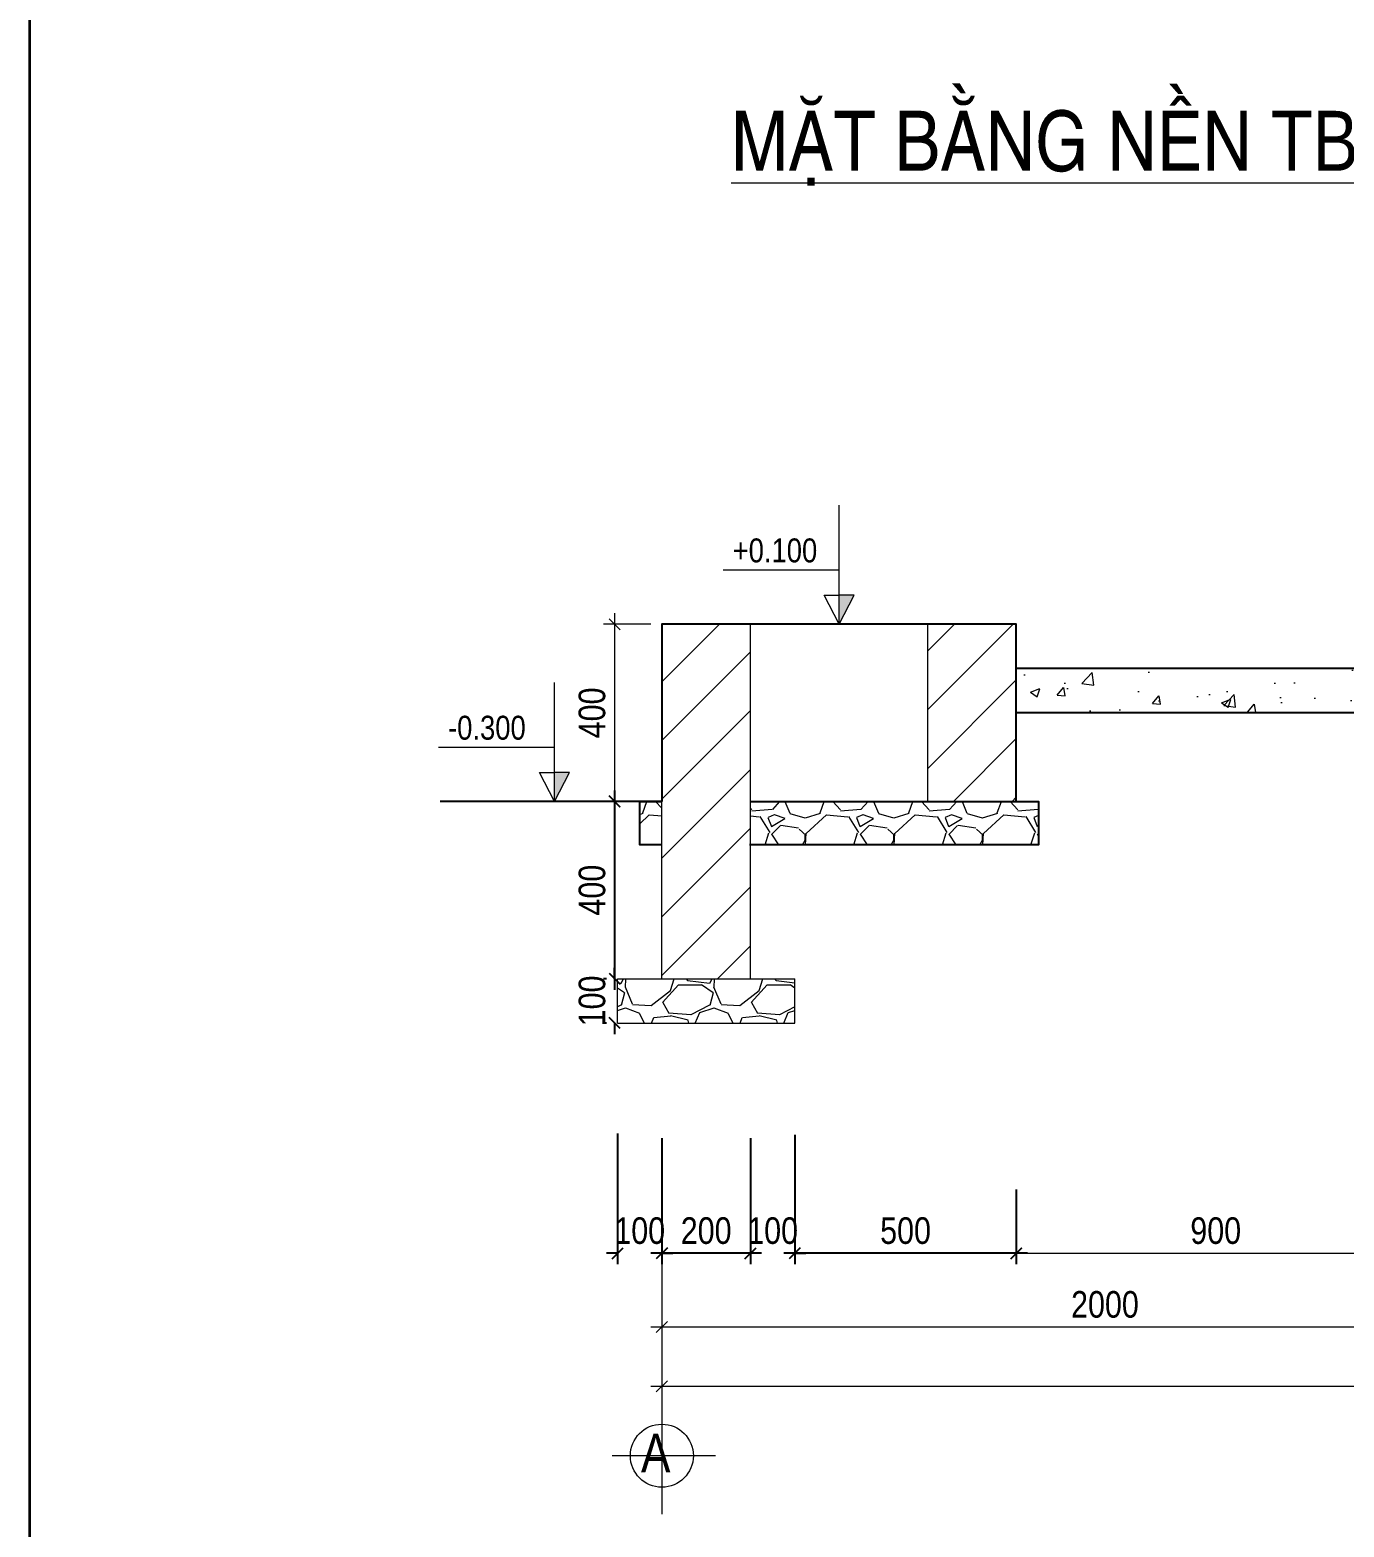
# Model space of a CAD drawing. Header units: millimetres. Extents: x 330554 to 656471, y 11007 to 130943.
# Drawn here: x 363447 to 369379, y 45615 to 52372 of the extents above; entities that cross this region are included whole.
import ezdxf

# ---------------------------------------------------------------- set-up
doc = ezdxf.new("R2010")
doc.units = ezdxf.units.MM
doc.header["$LTSCALE"] = 6
for name, color, linetype, lineweight in [('8', 8, 'Continuous', 9), ('d34', 42, 'Continuous', 15), ('Hatch', 250, 'Continuous', 13), ('netlonkhungten', 32, 'Continuous', 35), ('Text', 7, 'Continuous', 13)]:
    doc.layers.add(name, color=color, linetype=linetype, lineweight=lineweight)
doc.layers.add('Khung Bao', color=101, linetype='Continuous')
doc.layers.add('Muongcap', color=42, linetype='Continuous')
doc.styles.get("Standard").update_dxf_attribs({"font": 'VHELVCN.TTF', "height": 120})
doc.dimstyles.new('kt-50', dxfattribs={"dimtxt": 120, "dimasz": 50, "dimexe": 50, "dimexo": 50, "dimgap": 40, "dimtad": 1, "dimtoh": 1, "dimdec": 0, "dimlfac": 0.5, "dimzin": 1, "dimdsep": 46, "dimtxsty": 'Standard', "dimblk": 'OBLIQUE', "dimcen": 50, "dimdle": 50, "dimclrd": 8, "dimclre": 8, "dimclrt": 7, "dimadec": 0, "dimazin": 0, "dimtfac": 1, "dimtdec": 0, "dimtix": 1, "dimtofl": 0, "dimtmove": 0, "dimatfit": 3, "dimldrblk": 'ARCHTICK', "dimfxl": 1, "dimtolj": 1, "dimtzin": 1, "dimlwd": -1, "dimlwe": -1, "dimarcsym": 0})

# ---------------------------------------------------------------- blocks, each defined once
blk = doc.blocks.new('_Oblique')
at = {"color": 0, "lineweight": -2}
blk.add_line((-0.5, -0.5), (0.5, 0.5), dxfattribs=at)
blk = doc.blocks.new('*D539')
at = {"layer": 'Defpoints', "color": 0, "transparency": 16777216}
for p in [(366299.8, 49689.4), (366086.3, 48889.4), (366299.8, 48889.4)]:
    blk.add_point(p, dxfattribs=at)
at = {"layer": 'Text', "color": 8, "transparency": 16777216}
for p, q in [((366086.3, 49739.4), (366086.3, 48839.4)), ((366249.8, 49689.4), (366036.3, 49689.4)), ((366249.8, 48889.4), (366036.3, 48889.4))]:
    blk.add_line(p, q, dxfattribs=at)
at = {"layer": 'Text', "color": 8, "transparency": 16777216, "xscale": 50, "yscale": 50, "zscale": 50}
for p, rotation in [((366086.3, 49689.4), 90), ((366086.3, 48889.4), 270)]:
    blk.add_blockref('_Oblique', p, dxfattribs=dict(at, rotation=rotation))
at = {"layer": 'Text', "color": 7, "transparency": 16777216, "insert": (365985, 49289.4), "char_height": 120, "attachment_point": 5, "rotation": 90}
blk.add_mtext('\\A1;400', dxfattribs=at)
blk = doc.blocks.new('_ArchTick')
at = {"color": 0, "const_width": 0.15}
blk.add_lwpolyline([(-0.5, -0.5), (0.5, 0.5)], dxfattribs=at)
blk = doc.blocks.new('*D421')
at = {"layer": '8', "color": 8, "transparency": 16777216}
for p, q in [((366299.8, 47090.6), (366299.8, 46467.8)), ((370299.8, 46800.7), (370299.8, 46467.8)), ((370349.8, 46517.8), (366249.8, 46517.8))]:
    blk.add_line(p, q, dxfattribs=at)
at = {"layer": 'Defpoints', "color": 0, "transparency": 16777216}
for p in [(366299.8, 47140.6), (370299.8, 46850.7), (366299.8, 46517.8)]:
    blk.add_point(p, dxfattribs=at)
at = {"layer": '8', "color": 8, "transparency": 16777216, "xscale": 50, "yscale": 50, "zscale": 50, "rotation": 180}
blk.add_blockref('_Oblique', (366299.8, 46517.8), dxfattribs=at)
at = {"layer": '8', "color": 8, "transparency": 16777216, "xscale": 50, "yscale": 50, "zscale": 50}
blk.add_blockref('_Oblique', (370299.8, 46517.8), dxfattribs=at)
at = {"layer": '8', "color": 7, "transparency": 16777216, "insert": (368299.8, 46619.1), "char_height": 120, "attachment_point": 5}
blk.add_mtext('\\A1;2000', dxfattribs=at)
blk = doc.blocks.new('*D425')
at = {"layer": '8', "color": 8, "transparency": 16777216}
for p, q in [((367899.8, 47138.9), (367899.8, 46800.7)), ((369699.8, 47143.3), (369699.8, 46800.7)), ((367849.8, 46850.7), (369749.8, 46850.7))]:
    blk.add_line(p, q, dxfattribs=at)
at = {"layer": 'Defpoints', "color": 0, "transparency": 16777216}
for p in [(367899.8, 47188.9), (369699.8, 47193.3), (369699.8, 46850.7)]:
    blk.add_point(p, dxfattribs=at)
at = {"layer": '8', "color": 8, "transparency": 16777216, "xscale": 50, "yscale": 50, "zscale": 50, "rotation": 180}
blk.add_blockref('_Oblique', (367899.8, 46850.7), dxfattribs=at)
at = {"layer": '8', "color": 8, "transparency": 16777216, "xscale": 50, "yscale": 50, "zscale": 50}
blk.add_blockref('_Oblique', (369699.8, 46850.7), dxfattribs=at)
at = {"layer": '8', "color": 7, "transparency": 16777216, "insert": (368799.8, 46952), "char_height": 120, "attachment_point": 5}
blk.add_mtext('\\A1;900', dxfattribs=at)
blk = doc.blocks.new('*D428')
at = {"layer": '8', "color": 8, "transparency": 16777216}
for p, q in [((366299.8, 46627.4), (366299.8, 46200.3)), ((374299.8, 46627.4), (374299.8, 46200.3)), ((366249.8, 46250.3), (374349.8, 46250.3))]:
    blk.add_line(p, q, dxfattribs=at)
at = {"layer": 'Defpoints', "color": 0, "transparency": 16777216}
for p in [(366299.8, 46677.4), (374299.8, 46677.4), (374299.8, 46250.3)]:
    blk.add_point(p, dxfattribs=at)
at = {"layer": '8', "color": 8, "transparency": 16777216, "xscale": 50, "yscale": 50, "zscale": 50, "rotation": 180}
blk.add_blockref('_Oblique', (366299.8, 46250.3), dxfattribs=at)
at = {"layer": '8', "color": 8, "transparency": 16777216, "xscale": 50, "yscale": 50, "zscale": 50}
blk.add_blockref('_Oblique', (374299.8, 46250.3), dxfattribs=at)
at = {"layer": '8', "color": 7, "transparency": 16777216, "insert": (370299.8, 46351.6), "char_height": 120, "attachment_point": 5}
blk.add_mtext('\\A1;4000', dxfattribs=at)
blk = doc.blocks.new('*D446')
at = {"layer": 'Defpoints', "color": 0, "transparency": 16777216}
for p in [(366199.8, 48889.4), (366086.4, 48089.4), (366099.8, 48089.4)]:
    blk.add_point(p, dxfattribs=at)
at = {"layer": 'Khung Bao', "color": 8, "transparency": 16777216}
for p, q in [((366086.4, 48939.4), (366086.4, 48039.4)), ((366149.8, 48889.4), (366036.4, 48889.4)), ((366049.8, 48089.4), (366036.4, 48089.4))]:
    blk.add_line(p, q, dxfattribs=at)
at = {"layer": 'Khung Bao', "color": 8, "transparency": 16777216, "xscale": 50, "yscale": 50, "zscale": 50}
for p, rotation in [((366086.4, 48889.4), 90), ((366086.4, 48089.4), 270)]:
    blk.add_blockref('_Oblique', p, dxfattribs=dict(at, rotation=rotation))
at = {"layer": 'Khung Bao', "color": 7, "transparency": 16777216, "insert": (365985.1, 48489.4), "char_height": 120, "attachment_point": 5, "rotation": 90}
blk.add_mtext('\\A1;400', dxfattribs=at)
blk = doc.blocks.new('*D294')
at = {"layer": 'Defpoints', "color": 0, "transparency": 16777216}
for p in [(366086.4, 48089.4), (366086.4, 47889.4), (366099.8, 47889.4)]:
    blk.add_point(p, dxfattribs=at)
at = {"layer": 'Khung Bao', "color": 8, "transparency": 16777216}
for p, q in [((366086.4, 48089.4), (366086.4, 48139.4)), ((366049.8, 47889.4), (366036.4, 47889.4)), ((366086.4, 47889.4), (366086.4, 47839.4))]:
    blk.add_line(p, q, dxfattribs=at)
at = {"layer": 'Khung Bao', "color": 8, "transparency": 16777216, "xscale": 50, "yscale": 50, "zscale": 50}
for p, rotation in [((366086.4, 48089.4), 270), ((366086.4, 47889.4), 90)]:
    blk.add_blockref('_Oblique', p, dxfattribs=dict(at, rotation=rotation))
at = {"layer": 'Khung Bao', "color": 7, "transparency": 16777216, "insert": (365985.1, 47989.4), "char_height": 120, "attachment_point": 5, "rotation": 90}
blk.add_mtext('\\A1;100', dxfattribs=at)
blk = doc.blocks.new('*D295')
at = {"layer": 'Defpoints', "color": 0, "transparency": 16777216}
for p in [(366899.8, 47435), (367899.8, 47188.9), (366899.8, 46850.7)]:
    blk.add_point(p, dxfattribs=at)
at = {"layer": 'Khung Bao', "color": 8, "transparency": 16777216}
for p, q in [((366899.8, 47385), (366899.8, 46800.7)), ((367899.8, 47138.9), (367899.8, 46800.7)), ((367949.8, 46850.7), (366849.8, 46850.7))]:
    blk.add_line(p, q, dxfattribs=at)
at = {"layer": 'Khung Bao', "color": 8, "transparency": 16777216, "xscale": 50, "yscale": 50, "zscale": 50, "rotation": 180}
blk.add_blockref('_Oblique', (366899.8, 46850.7), dxfattribs=at)
at = {"layer": 'Khung Bao', "color": 8, "transparency": 16777216, "xscale": 50, "yscale": 50, "zscale": 50}
blk.add_blockref('_Oblique', (367899.8, 46850.7), dxfattribs=at)
at = {"layer": 'Khung Bao', "color": 7, "transparency": 16777216, "insert": (367399.8, 46952), "char_height": 120, "attachment_point": 5}
blk.add_mtext('\\A1;500', dxfattribs=at)
blk = doc.blocks.new('*D296')
at = {"layer": 'Defpoints', "color": 0, "transparency": 16777216}
for p in [(366899.8, 47435), (366699.8, 47420.1), (366699.8, 46850.7)]:
    blk.add_point(p, dxfattribs=at)
at = {"layer": 'Khung Bao', "color": 8, "transparency": 16777216}
for p, q in [((366699.8, 47370.1), (366699.8, 46800.7)), ((366899.8, 47385), (366899.8, 46800.7)), ((366699.8, 46850.7), (366649.8, 46850.7)), ((366899.8, 46850.7), (366949.8, 46850.7))]:
    blk.add_line(p, q, dxfattribs=at)
at = {"layer": 'Khung Bao', "color": 8, "transparency": 16777216, "xscale": 50, "yscale": 50, "zscale": 50}
blk.add_blockref('_Oblique', (366699.8, 46850.7), dxfattribs=at)
at = {"layer": 'Khung Bao', "color": 8, "transparency": 16777216, "xscale": 50, "yscale": 50, "zscale": 50, "rotation": 180}
blk.add_blockref('_Oblique', (366899.8, 46850.7), dxfattribs=at)
at = {"layer": 'Khung Bao', "color": 7, "transparency": 16777216, "insert": (366799.8, 46952), "char_height": 120, "attachment_point": 5}
blk.add_mtext('\\A1;100', dxfattribs=at)
blk = doc.blocks.new('*D297')
at = {"layer": 'Defpoints', "color": 0, "transparency": 16777216}
for p in [(366299.8, 47420.1), (366699.8, 47420.1), (366299.8, 46850.7)]:
    blk.add_point(p, dxfattribs=at)
at = {"layer": 'Khung Bao', "color": 8, "transparency": 16777216}
for p, q in [((366299.8, 47370.1), (366299.8, 46800.7)), ((366699.8, 47370.1), (366699.8, 46800.7)), ((366749.8, 46850.7), (366249.8, 46850.7))]:
    blk.add_line(p, q, dxfattribs=at)
at = {"layer": 'Khung Bao', "color": 8, "transparency": 16777216, "xscale": 50, "yscale": 50, "zscale": 50, "rotation": 180}
blk.add_blockref('_Oblique', (366299.8, 46850.7), dxfattribs=at)
at = {"layer": 'Khung Bao', "color": 8, "transparency": 16777216, "xscale": 50, "yscale": 50, "zscale": 50}
blk.add_blockref('_Oblique', (366699.8, 46850.7), dxfattribs=at)
at = {"layer": 'Khung Bao', "color": 7, "transparency": 16777216, "insert": (366499.8, 46952), "char_height": 120, "attachment_point": 5}
blk.add_mtext('\\A1;200', dxfattribs=at)
blk = doc.blocks.new('*D298')
at = {"layer": 'Defpoints', "color": 0, "transparency": 16777216}
for p in [(366099.8, 47441.7), (366299.8, 47420.1), (366099.8, 46850.7)]:
    blk.add_point(p, dxfattribs=at)
at = {"layer": 'Khung Bao', "color": 8, "transparency": 16777216}
for p, q in [((366099.8, 47391.7), (366099.8, 46800.7)), ((366299.8, 47370.1), (366299.8, 46800.7)), ((366099.8, 46850.7), (366049.8, 46850.7)), ((366299.8, 46850.7), (366349.8, 46850.7))]:
    blk.add_line(p, q, dxfattribs=at)
at = {"layer": 'Khung Bao', "color": 8, "transparency": 16777216, "xscale": 50, "yscale": 50, "zscale": 50}
blk.add_blockref('_Oblique', (366099.8, 46850.7), dxfattribs=at)
at = {"layer": 'Khung Bao', "color": 8, "transparency": 16777216, "xscale": 50, "yscale": 50, "zscale": 50, "rotation": 180}
blk.add_blockref('_Oblique', (366299.8, 46850.7), dxfattribs=at)
at = {"layer": 'Khung Bao', "color": 7, "transparency": 16777216, "insert": (366199.8, 46952), "char_height": 120, "attachment_point": 5}
blk.add_mtext('\\A1;100', dxfattribs=at)

msp = doc.modelspace()

# ---------------------------------------------------------------- hatches: boundary and pattern name
at = {"layer": '8'}
h = msp.add_hatch(dxfattribs=at)
h.set_pattern_fill('ANSI31', color=256, scale=1500, style=0)
h.set_pattern_definition([(45, (-84255.5, -213918.9), (-132.58252, 132.58252), [])])
h.paths.add_polyline_path([(366299.776, 48889.418), (366299.776, 48089.418), (366699.776, 48089.418), (366699.776, 49689.418), (366299.776, 49689.418)])
h.paths.add_polyline_path([(367499.776, 48889.418), (367899.776, 48889.418), (367899.776, 49689.418), (367499.776, 49689.418)])
at = {"layer": 'Hatch'}
h = msp.add_hatch(dxfattribs=at)
h.set_pattern_fill('AR-CONC', color=256, scale=60, style=0)
h.set_pattern_definition([(50, (-86054.78, -213284.57), (430.3561, -37.65128), [45, -495]), (355, (-86054.78, -213284.57), (-83.2508, 451.31528), [36, -396]), (100.4514, (-86018.9, -213287.7), (347.10563, 413.66373), [38.2441, -420.68527]), (46.1842, (-86054.8, -213164.6), (640.34463, -99.3114), [67.5, -742.5]), (96.6356, (-86001.4, -213172.85), (560.7976, 584.4707), [57.3662, -631.0278]), (351.1842, (-86054.8, -213164.6), (560.7972, 584.4712), [54, -594]), (21, (-85994.78, -213194.57), (358.14423, -241.57133), [45, -495]), (326, (-85994.78, -213194.57), (145.9892, 435.09003), [36, -396]), (71.4514, (-85964.93, -213214.7), (504.13358, 193.5183), [38.2441, -420.68527]), (37.5, (-86054.78, -213284.57), (7.295913, 199.736312), [0, -391.2, 0, -402, 0, -397.5]), (7.5, (-86054.78, -213284.57), (157.84172, 236.64703), [0, -229.2, 0, -382.2, 0, -151.5]), (327.5, (-86188.58, -213284.57), (320.29346, -13.532923), [0, -150, 0, -468, 0, -621]), (317.5, (-86248.58, -213284.57), (349.9117, 60.06299), [0, -195, 0, -310.8, 0, -441])])
h.paths.add_polyline_path([(369699.776, 49489.418), (367899.776, 49489.418), (367899.776, 49289.418), (369699.776, 49289.418)])
h.paths.add_polyline_path([(373276.932, 49489.418), (371699.776, 49489.418), (371699.776, 49289.418), (373276.932, 49289.418)])
h.paths.add_polyline_path([(373899.776, 49489.418), (373276.932, 49489.418), (373276.932, 49289.418), (373899.776, 49289.418)])
h = msp.add_hatch(dxfattribs=at)
h.set_pattern_fill('GRAVEL', color=256, scale=400, style=0)
h.set_pattern_definition([(228.0128, (-83967.493, -211109.636), (-3199.9992929, -3600.0005366), [53.8144, -5327.6352]), (184.9697, (-84003.493, -211149.636), (4800.0004206, 399.9965228), [92.3472, -9142.37]), (132.5104, (-84095.493, -211157.636), (3999.9962873, -4400.0034695), [65.1152, -6446.4128]), (267.2737, (-84251.493, -211257.636), (399.9984071, 8000.000118), [84.0952, -8325.4232]), (292.8337, (-84255.493, -211341.636), (-2000.0039622, 4799.9985647), [82.462, -8163.7492]), (357.2737, (-84223.493, -211417.636), (-8000.000118, 399.9984071), [84.0952, -8325.4232]), (37.6942, (-84139.493, -211421.636), (-5200.00293825, -3999.99616206), [111.2116, -11009.9396]), (72.2553, (-84051.493, -211353.636), (2800.0043051, 8799.9984925), [104.9952, -10394.5284]), (121.4296, (-84019.493, -211253.636), (-3200.0032937, 5199.9980146), [84.38, -8353.6292]), (175.2364, (-84063.493, -211181.636), (4400.0003785, -399.996613), [96.3328, -4720.3052]), (222.3974, (-84159.493, -211173.636), (-4800.00294043, -4399.9968328), [124.5792, -12333.35]), (138.8141, (-83855.493, -211261.636), (-2800.0011787, 2399.9989253), [42.5204, -4209.5376]), (171.4692, (-83887.493, -211233.636), (5199.9993139, -800.003164), [80.8948, -8008.6044]), (225, (-83967.5, -211221.64), (-4e-14, -400.00012), [56.5684, -509.1168]), (203.1986, (-83995.49, -211173.636), (1999.9998923, 800.00053), [30.4632, -3015.846]), (291.8014, (-84023.49, -211185.64), (-399.999964, 1200.000109), [43.0812, -2110.9848]), (30.9638, (-84007.49, -211225.636), (1199.999209, 800.000993), [69.9716, -2262.4092]), (161.5651, (-83947.49, -211189.64), (800.000174, -399.99936), [50.5964, -1214.3148]), (16.3895, (-84255.493, -211185.636), (4000.0008794, 1199.9970839), [70.88, -7017.138]), (70.3462, (-84187.493, -211165.636), (-1599.998099, -4400.0008542), [59.4644, -5886.9632]), (293.1986, (-83947.49, -211109.636), (-800.00053, 1999.9998923), [60.926, -2985.3832]), (343.6105, (-83923.493, -211165.636), (-4000.0008794, 1199.9970839), [70.88, -7017.138]), (339.444, (-84255.493, -211433.636), (-2000.000738, 799.9983986), [68.352, -3349.2496]), (294.7751, (-84191.493, -211457.636), (-1999.9968757, 4400.0013687), [57.2712, -5669.8572]), (66.8014, (-83943.49, -211509.636), (800.00053, 1999.9998923), [60.926, -2985.3832]), (17.354, (-83919.493, -211453.636), (-5200.0008076, -1599.9978009), [67.0524, -6638.1696]), (69.444, (-84139.493, -211509.636), (-799.9983986, -2000.000738), [34.176, -3383.4256]), (101.3099, (-83967.49, -211509.64), (-399.999053, 1600.000301), [20.396, -2019.2116]), (165.9638, (-83971.49, -211489.64), (1200.000218, -399.999223), [82.462, -1566.78]), (186.009, (-84051.493, -211469.636), (3999.9999004, 399.999727), [76.42, -7565.5692]), (303.6901, (-84007.49, -211261.64), (-400.000534, 799.999823), [57.6888, -1384.5316]), (353.1572, (-83975.493, -211309.636), (6799.9997462, -800.00319917), [100.7176, -9971.0252]), (60.9454, (-83875.493, -211321.636), (-1600.000011, -2800.0001538), [41.1824, -4077.0696]), (90, (-83855.5, -211285.64), (-400, 400), [24, -376]), (120.2564, (-84059.493, -211457.636), (1599.9979547, -2800.0009823), [55.5696, -5501.408]), (48.0128, (-84087.493, -211409.636), (3199.9992929, 3600.0005366), [107.6288, -5273.8208]), (0, (-84015.5, -211329.64), (400, 400), [104, -296]), (325.3048, (-83911.493, -211329.636), (-3999.9977036, 2800.0034438), [63.2456, -6261.3096]), (254.0546, (-83859.49, -211365.636), (-399.999956, -1600.0000507), [58.2408, -2853.8032]), (207.646, (-83875.493, -211421.636), (-7599.99832287, -4000.00308527), [94.826, -9387.7896]), (175.4261, (-83959.493, -211465.636), (-5200.00022332, 399.99792046), [100.3196, -9931.6296])])
h.paths.add_polyline_path([(366299.776, 48889.418), (366199.776, 48889.418), (366199.776, 48693.418), (366299.776, 48693.418)])
h.paths.add_polyline_path([(366699.776, 48889.418), (366699.776, 48693.418), (367999.776, 48693.418), (367999.776, 48889.418)])
h = msp.add_hatch(dxfattribs=at)
h.set_pattern_fill('GRAVEL', color=256, scale=400, style=0)
h.set_pattern_definition([(228.0128, (141220.594, -42120.84), (-3199.999293, -3600.0005366), [53.8144, -5327.6352]), (184.9697, (141184.594, -42160.84), (4800.0004206, 399.9965228), [92.3472, -9142.37]), (132.5104, (141092.594, -42168.84), (3999.9962873, -4400.0034695), [65.1152, -6446.4128]), (267.2737, (140936.594, -42268.84), (399.9984071, 8000.000118), [84.0952, -8325.4232]), (292.8337, (140932.594, -42352.84), (-2000.0039622, 4799.9985647), [82.462, -8163.7492]), (357.2737, (140964.594, -42428.84), (-8000.000118, 399.9984071), [84.0952, -8325.4232]), (37.6942, (141048.594, -42432.84), (-5200.00293825, -3999.9961621), [111.2116, -11009.9396]), (72.2553, (141136.594, -42364.84), (2800.0043051, 8799.9984925), [104.9952, -10394.5284]), (121.4296, (141168.594, -42264.84), (-3200.0032937, 5199.9980146), [84.38, -8353.6292]), (175.2364, (141124.594, -42192.84), (4400.0003785, -399.996613), [96.3328, -4720.3052]), (222.3974, (141028.594, -42184.84), (-4800.0029404, -4399.9968328), [124.5792, -12333.35]), (138.8141, (141332.594, -42272.84), (-2800.001179, 2399.9989253), [42.5204, -4209.5376]), (171.4692, (141300.594, -42244.84), (5199.999314, -800.003164), [80.8948, -8008.6044]), (225, (141220.6, -42232.84), (-4e-14, -400.00012), [56.5684, -509.1168]), (203.1986, (141192.594, -42184.84), (1999.999892, 800.00053), [30.4632, -3015.846]), (291.8014, (141164.594, -42196.84), (-399.999964, 1200.00011), [43.0812, -2110.9848]), (30.9638, (141180.594, -42236.84), (1199.999209, 800.000993), [69.9716, -2262.4092]), (161.5651, (141240.6, -42200.84), (800.000174, -399.99936), [50.5964, -1214.3148]), (16.3895, (140932.594, -42196.84), (4000.0008794, 1199.997084), [70.88, -7017.138]), (70.3462, (141000.594, -42176.84), (-1599.998099, -4400.0008542), [59.4644, -5886.9632]), (293.1986, (141240.594, -42120.84), (-800.00053, 1999.999892), [60.926, -2985.3832]), (343.6105, (141264.594, -42176.84), (-4000.0008794, 1199.997084), [70.88, -7017.138]), (339.444, (140932.594, -42444.84), (-2000.000738, 799.998399), [68.352, -3349.2496]), (294.7751, (140996.594, -42468.84), (-1999.9968757, 4400.0013687), [57.2712, -5669.8572]), (66.8014, (141244.594, -42520.84), (800.00053, 1999.999892), [60.926, -2985.3832]), (17.354, (141268.594, -42464.84), (-5200.0008076, -1599.997801), [67.0524, -6638.1696]), (69.444, (141048.594, -42520.84), (-799.998399, -2000.000738), [34.176, -3383.4256]), (101.3099, (141220.594, -42520.84), (-399.999053, 1600.0003), [20.396, -2019.2116]), (165.9638, (141216.59, -42500.84), (1200.00022, -399.999223), [82.462, -1566.78]), (186.009, (141136.594, -42480.84), (3999.9999004, 399.999727), [76.42, -7565.5692]), (303.6901, (141180.6, -42272.84), (-400.000534, 799.999823), [57.6888, -1384.5316]), (353.1572, (141212.594, -42320.84), (6799.9997462, -800.0031992), [100.7176, -9971.0252]), (60.9454, (141312.594, -42332.84), (-1600.000011, -2800.000154), [41.1824, -4077.0696]), (90, (141332.6, -42296.84), (-400, 400), [24, -376]), (120.2564, (141128.594, -42468.84), (1599.9979547, -2800.0009823), [55.5696, -5501.408]), (48.0128, (141100.594, -42420.84), (3199.999293, 3600.0005366), [107.6288, -5273.8208]), (0, (141172.6, -42340.84), (400, 400), [104, -296]), (325.3048, (141276.594, -42340.84), (-3999.9977036, 2800.0034438), [63.2456, -6261.3096]), (254.0546, (141328.594, -42376.84), (-399.999956, -1600.000051), [58.2408, -2853.8032]), (207.646, (141312.594, -42432.84), (-7599.9983229, -4000.0030853), [94.826, -9387.7896]), (175.4261, (141228.594, -42476.84), (-5200.0002233, 399.9979205), [100.3196, -9931.6296])])
h.paths.add_polyline_path([(366099.776, 48089.418), (366099.776, 47889.418), (366899.776, 47889.418), (366899.776, 48089.418)])
at = {"layer": 'Text'}
for points in [[(367167.526, 49821.22), (367099.776, 49821.22), (367099.776, 49689.665)], [(365882.819, 49020.991), (365815.069, 49020.991), (365815.069, 48889.436)]]:
    msp.add_hatch(color=256, dxfattribs=at).paths.add_polyline_path(points)

# ---------------------------------------------------------------- linework, layer by layer
at = {"layer": 'd34', "ltscale": 10}
for p, q in [((366699.776, 48089.418), (366699.776, 49689.418)), ((367499.776, 48889.418), (367499.776, 49689.418)), ((366299.776, 48089.418), (366299.776, 48889.418)), ((366099.776, 48089.418), (366899.776, 48089.418)), ((366099.776, 47889.418), (366099.776, 48089.418)), ((366899.776, 47889.418), (366899.776, 48089.418)), ((366099.776, 47889.418), (366899.776, 47889.418))]:
    msp.add_line(p, q, dxfattribs=at)
at = {"layer": 'Khung Bao'}
for p, q in [((369699.776, 49489.418), (367899.776, 49489.418)), ((369699.776, 49289.418), (367899.776, 49289.418)), ((366299.776, 48889.418), (365299.776, 48889.418))]:
    msp.add_line(p, q, dxfattribs=at)
at = {"layer": 'Muongcap', "color": 42}
for points in [[(366699.776, 48889.418), (367899.776, 48889.418), (367899.776, 49689.418), (366299.776, 49689.418), (366299.776, 48889.418)], [(366299.776, 48693.418), (366199.776, 48693.418), (366199.776, 48889.418), (366299.776, 48889.418)], [(366699.776, 48889.418), (367999.776, 48889.418), (367999.776, 48693.418), (366696.099, 48693.418)]]:
    msp.add_lwpolyline(points, dxfattribs=at)
at = {"layer": 'netlonkhungten'}
msp.add_lwpolyline([(363447.381, 64115.842), (396736.619, 64115.842), (396736.619, 40001.443), (363447.381, 40001.443)], close=True, dxfattribs=at)
at = {"layer": 'Text'}
for p, q in [((367099.776, 49689.418), (367099.776, 50227.418)), ((367099.776, 49933.773), (366576.495, 49933.773)), ((367099.776, 49689.418), (367032.025, 49821.22)), ((367032.025, 49821.22), (367099.776, 49821.22)), ((367099.776, 49689.418), (367032.025, 49821.22)), ((367032.025, 49821.22), (367099.776, 49821.22)), ((367099.776, 49689.418), (367167.526, 49821.22)), ((367167.526, 49821.22), (367099.776, 49821.22)), ((367099.776, 49689.418), (367167.526, 49821.22)), ((367167.526, 49821.22), (367099.776, 49821.22)), ((365815.069, 48889.418), (365815.069, 49427.188)), ((365815.069, 49133.544), (365291.788, 49133.544)), ((365815.069, 48889.418), (365747.319, 49020.991)), ((365747.319, 49020.991), (365815.069, 49020.991)), ((365815.069, 48889.418), (365747.319, 49020.991)), ((365747.319, 49020.991), (365815.069, 49020.991)), ((365815.069, 48889.418), (365882.819, 49020.991)), ((365882.819, 49020.991), (365815.069, 49020.991)), ((365815.069, 48889.418), (365882.819, 49020.991)), ((365882.819, 49020.991), (365815.069, 49020.991)), ((366299.776, 46200.34), (366299.776, 45673.566)), ((366542.116, 45936.953), (366074.886, 45936.953))]:
    msp.add_line(p, q, dxfattribs=at)
msp.add_circle((366299.776, 45936.953), 142.236, dxfattribs=at)

# ---------------------------------------------------------------- texts
for s, height, p in [('%%uMAËT BAÈNG NEÀN TBA', 270.40666, (366612.464, 51736.353)), ('+0.100', 108, (366619.311, 49968.772)), ('-0.300', 108, (365334.604, 49168.542)), ('A', 174.182, (366205.497, 45861.519))]:
    msp.add_text(s, height=height, dxfattribs=at).set_placement(p)

# ---------------------------------------------------------------- dimensions: what is measured, and where the dimension line sits
at = {"layer": '8'}
for base, p1, p2, picture, middle in [((369699.776, 46850.738), (367899.776, 47188.92), (369699.776, 47193.281), '*D425', (368799.776, 46952.018)), ((366299.776, 46517.832), (370299.776, 46850.738), (366299.776, 47140.573), '*D421', (368299.776, 46619.112)), ((374299.776, 46250.34), (366299.776, 46677.372), (374299.776, 46677.372), '*D428', (370299.776, 46351.62))]:
    dim = msp.add_linear_dim(base=base, p1=p1, p2=p2, dimstyle='kt-50', dxfattribs=at)
    dim.commit()
    dim.dimension.update_dxf_attribs({"geometry": picture, "text_midpoint": middle})
at = {"layer": 'Khung Bao'}
for base, p1, p2, picture, middle in [((366086.374, 48089.418), (366199.776, 48889.418), (366099.776, 48089.418), '*D446', (365985.094, 48489.418)), ((366086.374, 47889.418), (366086.374, 48089.418), (366099.776, 47889.418), '*D294', (365985.094, 47989.418))]:
    dim = msp.add_linear_dim(base=base, p1=p1, p2=p2, angle=90, dimstyle='kt-50', dxfattribs=at)
    dim.commit()
    dim.dimension.update_dxf_attribs({"geometry": picture, "text_midpoint": middle})
for base, p1, p2, picture, middle in [((366099.776, 46850.738), (366299.776, 47420.078), (366099.776, 47441.733), '*D298', (366199.776, 46952.018)), ((366699.776, 46850.738), (366899.776, 47434.956), (366699.776, 47420.078), '*D296', (366799.776, 46952.018)), ((366899.776, 46850.738), (367899.776, 47188.92), (366899.776, 47434.956), '*D295', (367399.776, 46952.018)), ((366299.776, 46850.738), (366699.776, 47420.078), (366299.776, 47420.078), '*D297', (366499.776, 46952.018))]:
    dim = msp.add_linear_dim(base=base, p1=p1, p2=p2, dimstyle='kt-50', override={"dimtmove": 1}, dxfattribs=at)
    dim.commit()
    dim.dimension.update_dxf_attribs({"geometry": picture, "text_midpoint": middle})
at = {"layer": 'Text'}
dim = msp.add_linear_dim(base=(366086.27, 48889.418), p1=(366299.776, 49689.418), p2=(366299.776, 48889.418), angle=90, dimstyle='kt-50', dxfattribs=at)
dim.commit()
dim.dimension.update_dxf_attribs({"geometry": '*D539', "text_midpoint": (365984.99, 49289.418)})

doc.saveas('drawing.dxf')
